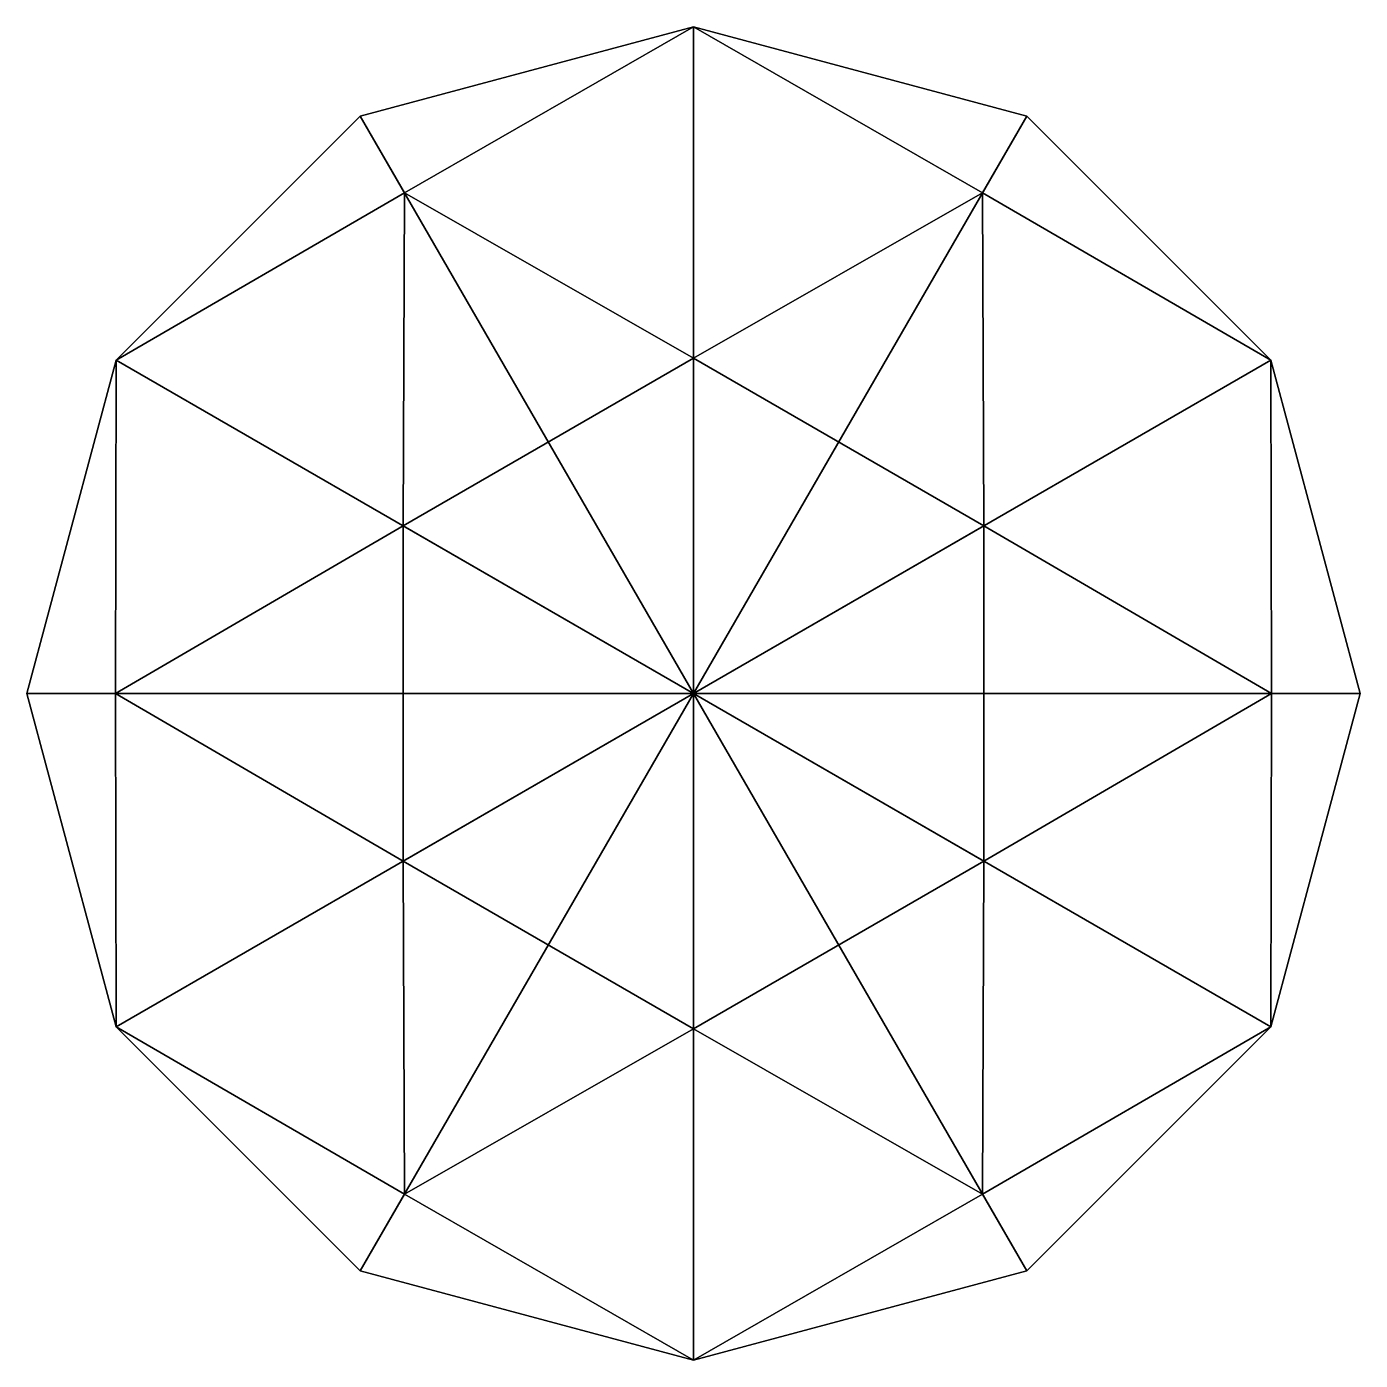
# Model space of a CAD drawing. Extents: x 0.16 to 1.51, y -0.68 to 0.68.
import ezdxf

# ---------------------------------------------------------------- set-up
doc = ezdxf.new("R2010")
doc.units = 0
doc.layers.add('Cube', color=15, linetype='CONTINUOUS')

msp = doc.modelspace()

# ---------------------------------------------------------------- linework, layer by layer
at = {"layer": 'Cube', "color": 0}
for points in [[(0.497675, 0.586774, -0.166408), (0.836451, -0.000002, -0.735326), (0.836451, 0.677549, -0.166408)], [(0.497675, 0.586774, -0.154818), (0.497675, 0.586774, -0.166408), (0.836451, 0.677549, -0.166408), (0.836451, 0.677549, -0.154818)], [(0.542719, 0.508757, -0.067801), (0.497675, 0.586774, -0.154818), (0.836451, 0.677549, -0.154818)], [(0.542719, 0.508757, -0.067801), (0.836451, 0.677549, -0.154818), (0.836452, 0.340801, 0.070378)], [(0.836451, 0.677549, -0.166408), (0.836451, -0.000002, -0.735326), (1.175227, 0.586774, -0.166408)], [(0.836451, 0.677549, -0.154818), (0.836451, 0.677549, -0.166408), (1.175227, 0.586774, -0.166408), (1.175227, 0.586774, -0.154818)], [(0.836451, 0.677549, -0.154818), (1.175227, 0.586774, -0.154818), (1.130183, 0.508757, -0.067801)], [(0.836452, 0.340801, 0.070378), (0.836451, 0.677549, -0.154818), (1.130183, 0.508757, -0.067801)], [(0.249675, 0.338774, -0.166409), (0.836451, -0.000002, -0.735326), (0.497675, 0.586774, -0.166408)], [(0.249675, 0.338774, -0.154818), (0.249675, 0.338774, -0.166409), (0.497675, 0.586774, -0.166408), (0.497675, 0.586774, -0.154818)], [(0.249675, 0.338774, -0.154818), (0.497675, 0.586774, -0.154818), (0.542719, 0.508757, -0.067801)], [(1.175227, 0.586774, -0.166408), (0.836451, -0.000002, -0.735326), (1.423227, 0.338773, -0.166409)], [(1.130183, 0.508757, -0.067801), (1.175227, 0.586774, -0.154818), (1.423227, 0.338773, -0.154818)], [(1.175227, 0.586774, -0.154818), (1.175227, 0.586774, -0.166408), (1.423227, 0.338773, -0.166409), (1.423227, 0.338773, -0.154818)], [(0.541309, 0.1704, 0.070378), (0.249675, 0.338774, -0.154818), (0.542719, 0.508757, -0.067801)], [(0.541309, 0.1704, 0.070378), (0.542719, 0.508757, -0.067801), (0.836452, 0.340801, 0.070378)], [(0.836452, 0.340801, 0.070378), (1.130183, 0.508757, -0.067801), (1.131594, 0.170401, 0.070378)], [(1.130183, 0.508757, -0.067801), (1.423227, 0.338773, -0.154818), (1.131594, 0.170401, 0.070378)], [(0.541309, 0.1704, 0.070378), (0.836452, 0.340801, 0.070378), (0.836452, 0.000002, 0.133111)], [(0.836452, 0.000002, 0.133111), (0.836452, 0.340801, 0.070378), (1.131594, 0.170401, 0.070378)], [(0.158901, -0.000002, -0.166409), (0.836451, -0.000002, -0.735326), (0.249675, 0.338774, -0.166409)], [(0.158901, -0.000002, -0.154819), (0.158901, -0.000002, -0.166409), (0.249675, 0.338774, -0.166409), (0.249675, 0.338774, -0.154818)], [(0.248989, -0.000001, -0.067801), (0.158901, -0.000002, -0.154819), (0.249675, 0.338774, -0.154818)], [(0.248989, -0.000001, -0.067801), (0.249675, 0.338774, -0.154818), (0.541309, 0.1704, 0.070378)], [(1.423227, 0.338773, -0.166409), (0.836451, -0.000002, -0.735326), (1.514001, -0.000001, -0.16641)], [(1.131594, 0.170401, 0.070378), (1.423227, 0.338773, -0.154818), (1.423913, -0.000001, -0.067801)], [(1.423227, 0.338773, -0.154818), (1.423227, 0.338773, -0.166409), (1.514001, -0.000001, -0.16641), (1.514001, -0.000001, -0.154818)], [(1.423227, 0.338773, -0.154818), (1.514001, -0.000001, -0.154818), (1.423913, -0.000001, -0.067801)], [(0.541312, -0.170399, 0.070379), (0.248989, -0.000001, -0.067801), (0.541309, 0.1704, 0.070378)], [(0.541309, 0.1704, 0.070378), (0.836452, 0.000002, 0.133111), (0.541312, -0.170399, 0.070379)], [(0.836452, 0.000002, 0.133111), (1.131594, 0.170401, 0.070378), (1.131592, -0.1704, 0.070378)], [(1.131594, 0.170401, 0.070378), (1.423913, -0.000001, -0.067801), (1.131592, -0.1704, 0.070378)], [(0.836452, 0.000002, 0.133111), (0.836452, -0.340798, 0.070379), (0.541312, -0.170399, 0.070379)], [(0.836452, 0.000002, 0.133111), (1.131592, -0.1704, 0.070378), (0.836452, -0.340798, 0.070379)], [(0.249676, -0.338777, -0.154819), (0.158901, -0.000002, -0.154819), (0.248989, -0.000001, -0.067801)], [(0.249676, -0.338777, -0.166409), (0.836451, -0.000002, -0.735326), (0.158901, -0.000002, -0.166409)], [(0.249676, -0.338777, -0.154819), (0.249676, -0.338777, -0.166409), (0.158901, -0.000002, -0.166409), (0.158901, -0.000002, -0.154819)], [(0.541312, -0.170399, 0.070379), (0.249676, -0.338777, -0.154819), (0.248989, -0.000001, -0.067801)], [(0.497677, -0.586776, -0.16641), (0.836451, -0.000002, -0.735326), (0.249676, -0.338777, -0.166409)], [(0.836452, -0.677551, -0.16641), (0.836451, -0.000002, -0.735326), (0.497677, -0.586776, -0.16641)], [(1.514001, -0.000001, -0.16641), (0.836451, -0.000002, -0.735326), (1.423226, -0.338776, -0.16641)], [(1.423226, -0.338776, -0.16641), (0.836451, -0.000002, -0.735326), (1.175226, -0.586776, -0.16641)], [(1.175226, -0.586776, -0.16641), (0.836451, -0.000002, -0.735326), (0.836452, -0.677551, -0.16641)], [(1.423913, -0.000001, -0.067801), (1.423226, -0.338776, -0.154818), (1.131592, -0.1704, 0.070378)], [(1.514001, -0.000001, -0.154818), (1.514001, -0.000001, -0.16641), (1.423226, -0.338776, -0.16641), (1.423226, -0.338776, -0.154818)], [(1.423913, -0.000001, -0.067801), (1.514001, -0.000001, -0.154818), (1.423226, -0.338776, -0.154818)], [(0.54272, -0.508758, -0.067801), (0.249676, -0.338777, -0.154819), (0.541312, -0.170399, 0.070379)], [(0.836452, -0.340798, 0.070379), (0.54272, -0.508758, -0.067801), (0.541312, -0.170399, 0.070379)], [(1.131592, -0.1704, 0.070378), (1.130182, -0.508757, -0.067801), (0.836452, -0.340798, 0.070379)], [(1.131592, -0.1704, 0.070378), (1.423226, -0.338776, -0.154818), (1.130182, -0.508757, -0.067801)], [(0.497677, -0.586776, -0.154819), (0.497677, -0.586776, -0.16641), (0.249676, -0.338777, -0.166409), (0.249676, -0.338777, -0.154819)], [(0.54272, -0.508758, -0.067801), (0.497677, -0.586776, -0.154819), (0.249676, -0.338777, -0.154819)], [(0.836452, -0.340798, 0.070379), (0.836452, -0.677551, -0.154819), (0.54272, -0.508758, -0.067801)], [(1.130182, -0.508757, -0.067801), (0.836452, -0.677551, -0.154819), (0.836452, -0.340798, 0.070379)], [(1.423226, -0.338776, -0.154818), (1.175226, -0.586776, -0.154819), (1.130182, -0.508757, -0.067801)], [(1.423226, -0.338776, -0.154818), (1.423226, -0.338776, -0.16641), (1.175226, -0.586776, -0.16641), (1.175226, -0.586776, -0.154819)], [(0.836452, -0.677551, -0.154819), (0.497677, -0.586776, -0.154819), (0.54272, -0.508758, -0.067801)], [(1.130182, -0.508757, -0.067801), (1.175226, -0.586776, -0.154819), (0.836452, -0.677551, -0.154819)], [(0.836452, -0.677551, -0.154819), (0.836452, -0.677551, -0.16641), (0.497677, -0.586776, -0.16641), (0.497677, -0.586776, -0.154819)], [(1.175226, -0.586776, -0.154819), (1.175226, -0.586776, -0.16641), (0.836452, -0.677551, -0.16641), (0.836452, -0.677551, -0.154819)]]:
    msp.add_3dface(points, dxfattribs=at)

doc.saveas('drawing.dxf')
